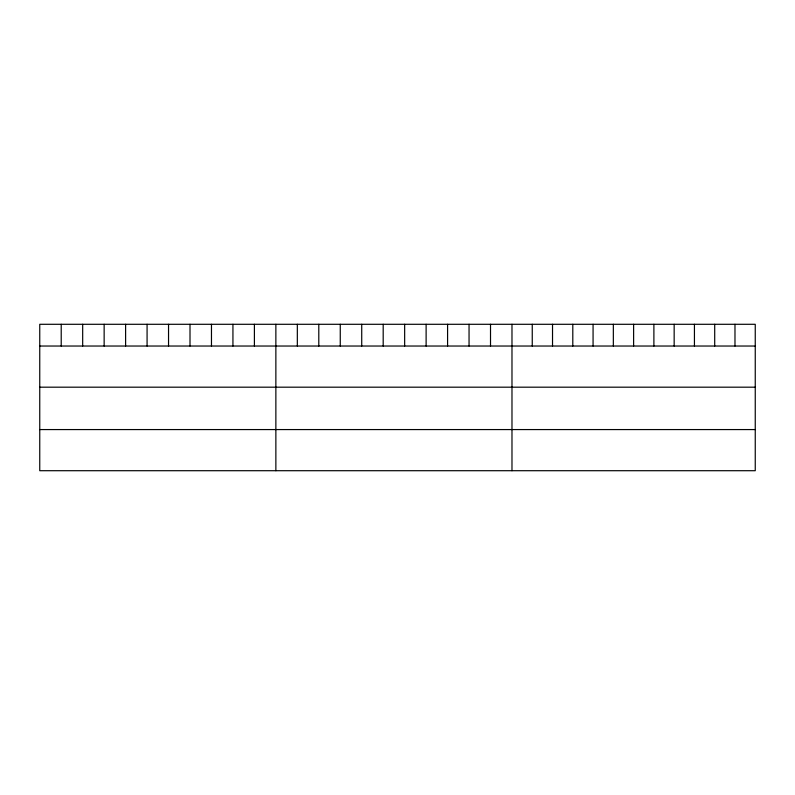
<?xml version="1.0" encoding="UTF-8"?>
<svg xmlns="http://www.w3.org/2000/svg" width="795" height="795" viewBox="0 0 795 795"><rect width="100%" height="100%" fill="white"/><g stroke="black" fill="none" stroke-linecap="round" stroke-linejoin="round"><path stroke-width="1.19" d="M755.25 346.034L755.25 470.71L39.75 470.71L39.75 324.29L755.25 324.29L755.25 346.034L39.75 346.034M39.75 387.185L755.25 387.185M39.75 429.568L755.25 429.568M734.978 324.29L734.978 346.034M714.705 324.29L714.705 346.034M694.433 324.29L694.433 346.034M674.16 324.29L674.16 346.034M653.888 324.29L653.888 346.034M633.615 324.29L633.615 346.034M613.343 324.29L613.343 346.034M593.07 324.29L593.07 346.034M572.798 324.29L572.798 346.034M552.525 324.29L552.525 346.034M532.253 324.29L532.253 346.034M511.98 324.29L511.98 470.71M490.515 324.29L490.515 346.034M469.05 324.29L469.05 346.034M447.585 324.29L447.585 346.034M426.12 324.29L426.12 346.034M404.655 324.29L404.655 346.034M383.19 324.29L383.19 346.034M361.725 324.29L361.725 346.034M340.26 324.29L340.26 346.034M318.795 324.29L318.795 346.034M297.33 324.29L297.33 346.034M275.865 324.29L275.865 470.71M254.4 324.29L254.4 346.034M232.935 324.29L232.935 346.034M211.47 324.29L211.47 346.034M190.005 324.29L190.005 346.034M168.54 324.29L168.54 346.034M147.075 324.29L147.075 346.034M125.61 324.29L125.61 346.034M104.145 324.29L104.145 346.034M82.68 324.29L82.68 346.034M61.215 324.29L61.215 346.034"/></g></svg>
